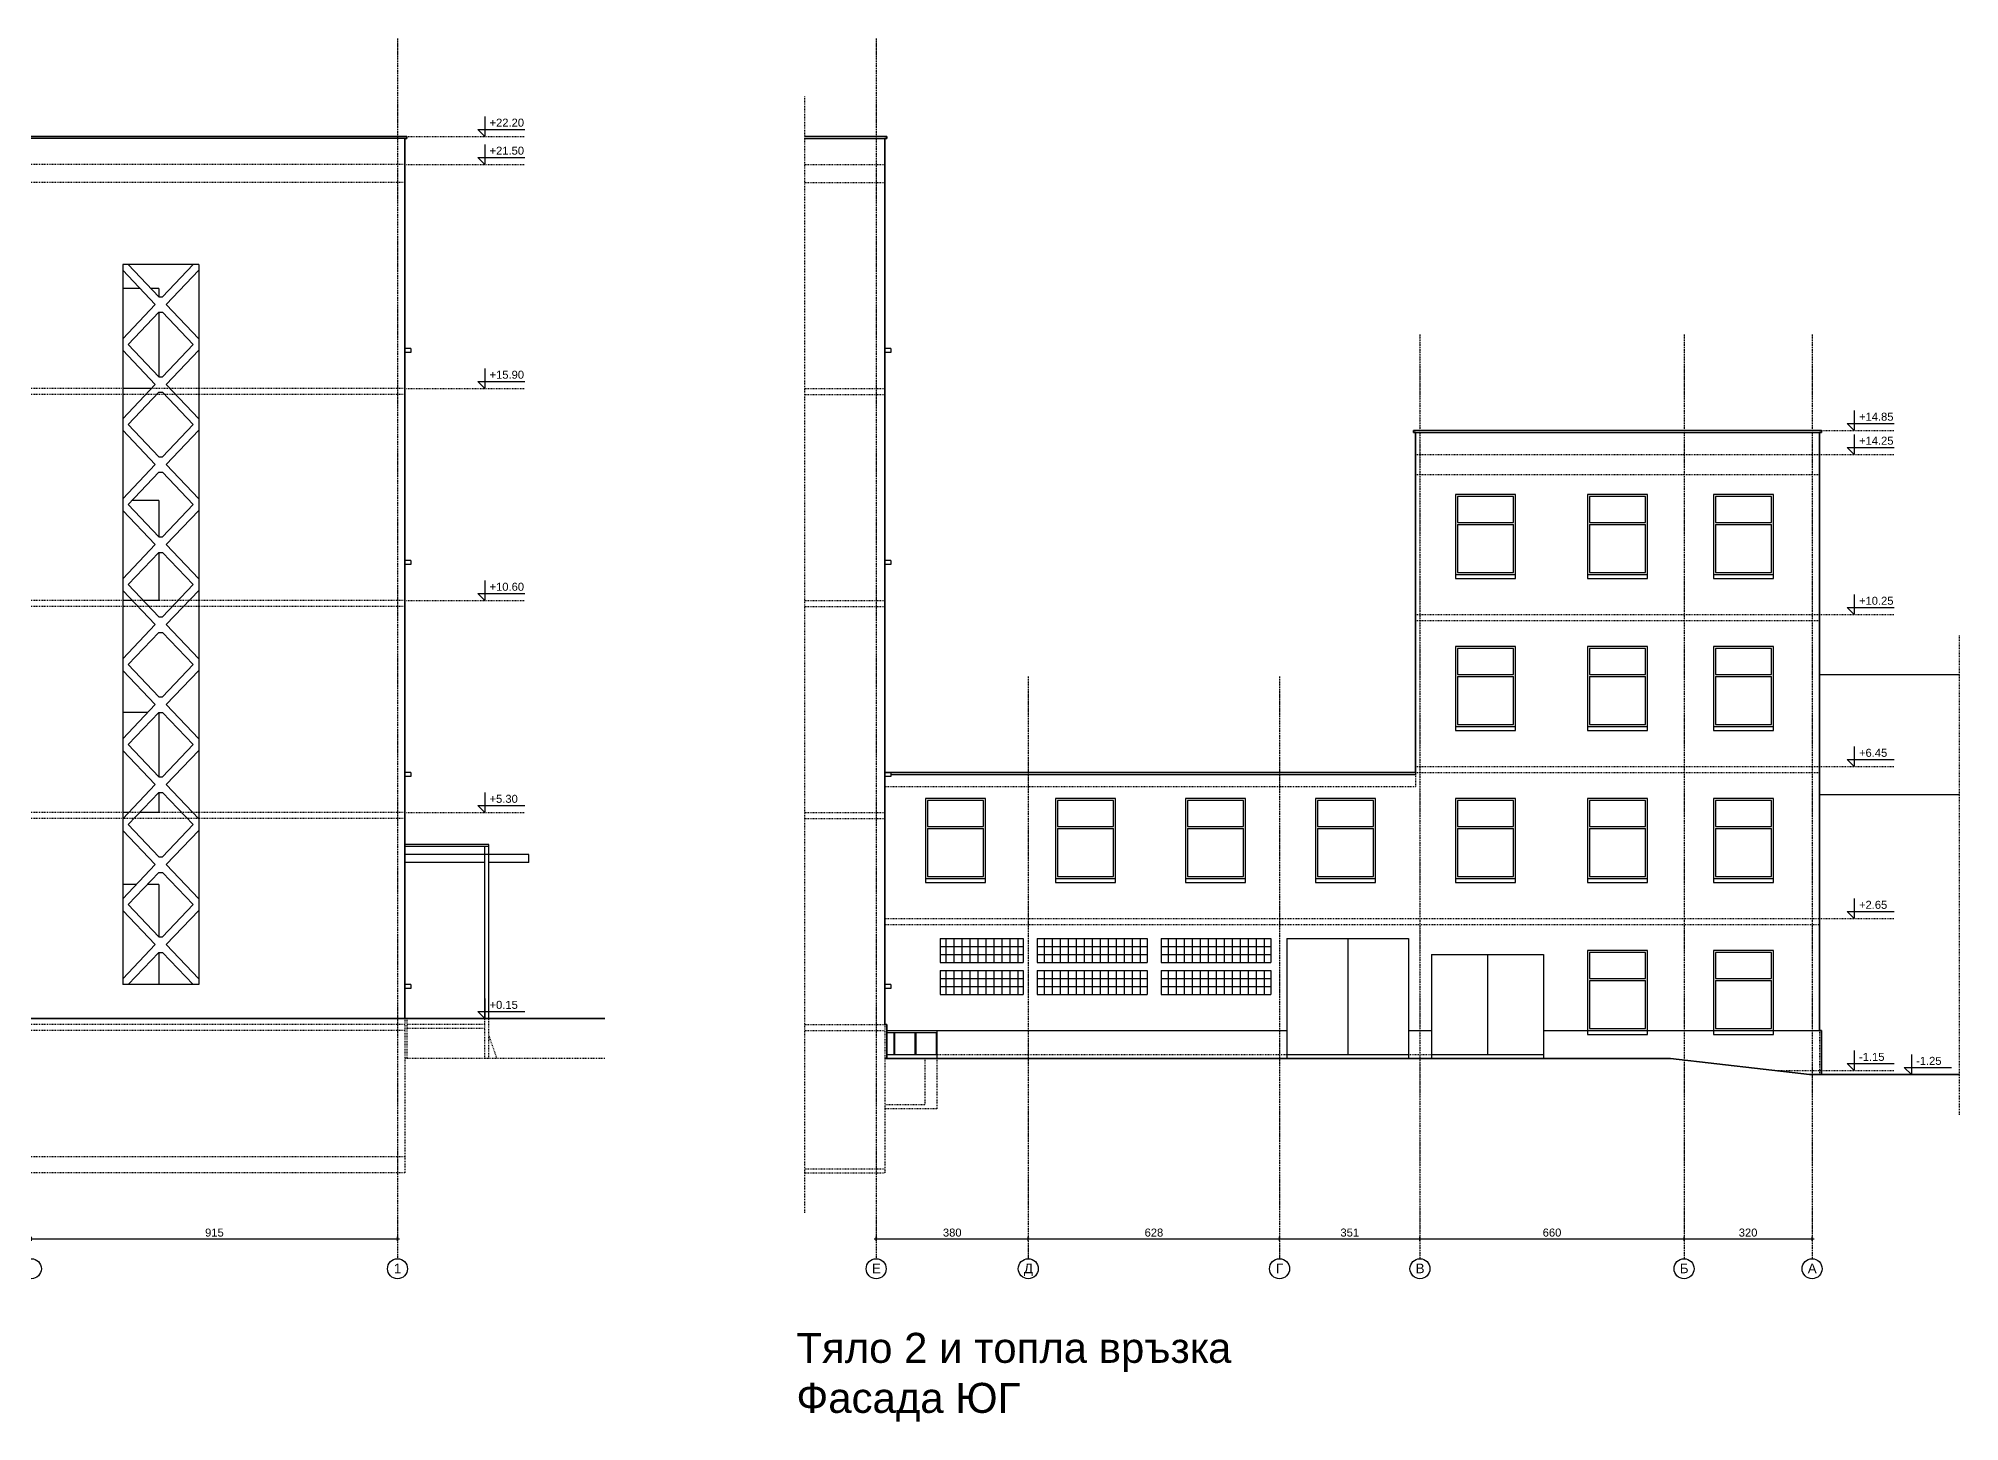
# Model space of a CAD drawing. Header units: inches. Extents: x -72385 to 39588, y -6525 to 66685.
# Drawn here: x 20788 to 25589, y 17634 to 21091 of the extents above; entities that cross this region are included whole.
import ezdxf

# ---------------------------------------------------------------- set-up
doc = ezdxf.new("R2010")
doc.units = ezdxf.units.IN
doc.header["$MEASUREMENT"] = 0
doc.linetypes.add('DashDot', pattern=[0.6, 0.4, -0.1, 0, -0.1])
doc.linetypes.add('Hidden', pattern=[0.4, 0.2, -0.2])
for name, color, linetype, lineweight in [('Надписи коти външни', 252, 'Continuous', 25), ('Надписи нива', 252, 'Continuous', 25), ('Надписи Оси', 252, 'Continuous', 25), ('Оси', 252, 'DashDot', 25), ('Фасади Разрези дебело', 7, 'Continuous', 35), ('Фасади Разрези пунктир', 253, 'Hidden', 25), ('Фасади Разрези средно', 252, 'Continuous', 30), ('Фасади Разрези тънко', 253, 'Continuous', 25)]:
    doc.layers.add(name, color=color, linetype=linetype, lineweight=lineweight)
doc.styles.add('Arial Regular', font='arial.ttf')
doc.styles.get("Standard").update_dxf_attribs({"font": 'arial.ttf'})
doc.dimstyles.new('Annotative', dxfattribs={"dimscale": 0, "dimtxt": 20, "dimasz": 5, "dimexe": 5, "dimexo": 5, "dimgap": 5, "dimtad": 1, "dimdec": 0, "dimzin": 0, "dimdsep": 46, "dimtxsty": 'Standard', "dimblk": 'ARCHTICK', "dimcen": 5, "dimdle": 5, "dimadec": 0, "dimazin": 0, "dimtfac": 1, "dimtdec": 0, "dimtofl": 0, "dimtmove": 0, "dimatfit": 3, "dimldrblk": 'ARCHTICK', "dimfxl": 5, "dimfxlon": 1, "dimtolj": 1, "dimtzin": 0, "dimarcsym": 1})

# ---------------------------------------------------------------- blocks, each defined once
blk = doc.blocks.new('_ArchTick')
at = {"color": 0, "linetype": 'ByBlock', "const_width": 0.15}
blk.add_lwpolyline([(-0.5, -0.5), (0.5, 0.5)], dxfattribs=at)
blk = doc.blocks.new('*D7003')
at = {"layer": 'Defpoints', "color": 0, "ltscale": 10, "transparency": 16777216}
for p in [(21685.1, 18090.9), (20770.1, 18040.9), (21685.1, 18040.9)]:
    blk.add_point(p, dxfattribs=at)
at = {"layer": 'Надписи коти външни', "color": 0, "lineweight": -2, "ltscale": 10, "transparency": 16777216}
for p, q in [((20765.1, 18090.9), (21690.1, 18090.9)), ((20770.1, 18085.9), (20770.1, 18095.9)), ((21685.1, 18085.9), (21685.1, 18095.9))]:
    blk.add_line(p, q, dxfattribs=at)
at = {"layer": 'Надписи коти външни', "color": 0, "lineweight": -2, "ltscale": 10, "transparency": 16777216, "xscale": 5, "yscale": 5, "zscale": 5, "rotation": 180}
blk.add_blockref('_ArchTick', (20770.1, 18090.9), dxfattribs=at)
at = {"layer": 'Надписи коти външни', "color": 0, "lineweight": -2, "ltscale": 10, "transparency": 16777216, "xscale": 5, "yscale": 5, "zscale": 5}
blk.add_blockref('_ArchTick', (21685.1, 18090.9), dxfattribs=at)
at = {"layer": 'Надписи коти външни', "color": 0, "ltscale": 10, "transparency": 16777216, "insert": (21227.6, 18106.1), "char_height": 20, "attachment_point": 5}
blk.add_mtext('\\A1;915', dxfattribs=at)
blk = doc.blocks.new('*D7064')
at = {"layer": 'Defpoints', "color": 0, "ltscale": 10, "transparency": 16777216}
for p in [(23261.7, 18090.9), (22881.6, 18040.9), (23261.7, 18040.9)]:
    blk.add_point(p, dxfattribs=at)
at = {"layer": 'Надписи коти външни', "color": 0, "lineweight": -2, "ltscale": 10, "transparency": 16777216}
for p, q in [((22876.6, 18090.9), (23266.7, 18090.9)), ((22881.6, 18085.9), (22881.6, 18095.9)), ((23261.7, 18085.9), (23261.7, 18095.9))]:
    blk.add_line(p, q, dxfattribs=at)
at = {"layer": 'Надписи коти външни', "color": 0, "lineweight": -2, "ltscale": 10, "transparency": 16777216, "xscale": 5, "yscale": 5, "zscale": 5, "rotation": 180}
blk.add_blockref('_ArchTick', (22881.6, 18090.9), dxfattribs=at)
at = {"layer": 'Надписи коти външни', "color": 0, "lineweight": -2, "ltscale": 10, "transparency": 16777216, "xscale": 5, "yscale": 5, "zscale": 5}
blk.add_blockref('_ArchTick', (23261.7, 18090.9), dxfattribs=at)
at = {"layer": 'Надписи коти външни', "color": 0, "ltscale": 10, "transparency": 16777216, "insert": (23071.7, 18106.1), "char_height": 20, "attachment_point": 5}
blk.add_mtext('\\A1;380', dxfattribs=at)
blk = doc.blocks.new('*D7063')
at = {"layer": 'Defpoints', "color": 0, "ltscale": 10, "transparency": 16777216}
for p in [(23889.7, 18090.9), (23261.7, 18040.9), (23889.7, 18040.9)]:
    blk.add_point(p, dxfattribs=at)
at = {"layer": 'Надписи коти външни', "color": 0, "lineweight": -2, "ltscale": 10, "transparency": 16777216}
for p, q in [((23256.7, 18090.9), (23894.7, 18090.9)), ((23261.7, 18085.9), (23261.7, 18095.9)), ((23889.7, 18085.9), (23889.7, 18095.9))]:
    blk.add_line(p, q, dxfattribs=at)
at = {"layer": 'Надписи коти външни', "color": 0, "lineweight": -2, "ltscale": 10, "transparency": 16777216, "xscale": 5, "yscale": 5, "zscale": 5, "rotation": 180}
blk.add_blockref('_ArchTick', (23261.7, 18090.9), dxfattribs=at)
at = {"layer": 'Надписи коти външни', "color": 0, "lineweight": -2, "ltscale": 10, "transparency": 16777216, "xscale": 5, "yscale": 5, "zscale": 5}
blk.add_blockref('_ArchTick', (23889.7, 18090.9), dxfattribs=at)
at = {"layer": 'Надписи коти външни', "color": 0, "ltscale": 10, "transparency": 16777216, "insert": (23575.7, 18106.1), "char_height": 20, "attachment_point": 5}
blk.add_mtext('\\A1;628', dxfattribs=at)
blk = doc.blocks.new('*D7062')
at = {"layer": 'Defpoints', "color": 0, "ltscale": 10, "transparency": 16777216}
for p in [(24240.7, 18090.9), (23889.7, 18040.9), (24240.7, 18040.9)]:
    blk.add_point(p, dxfattribs=at)
at = {"layer": 'Надписи коти външни', "color": 0, "lineweight": -2, "ltscale": 10, "transparency": 16777216}
for p, q in [((23884.7, 18090.9), (24245.7, 18090.9)), ((23889.7, 18085.9), (23889.7, 18095.9)), ((24240.7, 18085.9), (24240.7, 18095.9))]:
    blk.add_line(p, q, dxfattribs=at)
at = {"layer": 'Надписи коти външни', "color": 0, "lineweight": -2, "ltscale": 10, "transparency": 16777216, "xscale": 5, "yscale": 5, "zscale": 5, "rotation": 180}
blk.add_blockref('_ArchTick', (23889.7, 18090.9), dxfattribs=at)
at = {"layer": 'Надписи коти външни', "color": 0, "lineweight": -2, "ltscale": 10, "transparency": 16777216, "xscale": 5, "yscale": 5, "zscale": 5}
blk.add_blockref('_ArchTick', (24240.7, 18090.9), dxfattribs=at)
at = {"layer": 'Надписи коти външни', "color": 0, "ltscale": 10, "transparency": 16777216, "insert": (24065.2, 18106.1), "char_height": 20, "attachment_point": 5}
blk.add_mtext('\\A1;351', dxfattribs=at)
blk = doc.blocks.new('*D7060')
at = {"layer": 'Defpoints', "color": 0, "ltscale": 10, "transparency": 16777216}
for p in [(24900.7, 18090.9), (24240.7, 18040.9), (24900.7, 18040.9)]:
    blk.add_point(p, dxfattribs=at)
at = {"layer": 'Надписи коти външни', "color": 0, "lineweight": -2, "ltscale": 10, "transparency": 16777216}
for p, q in [((24235.7, 18090.9), (24905.7, 18090.9)), ((24240.7, 18085.9), (24240.7, 18095.9)), ((24900.7, 18085.9), (24900.7, 18095.9))]:
    blk.add_line(p, q, dxfattribs=at)
at = {"layer": 'Надписи коти външни', "color": 0, "lineweight": -2, "ltscale": 10, "transparency": 16777216, "xscale": 5, "yscale": 5, "zscale": 5, "rotation": 180}
blk.add_blockref('_ArchTick', (24240.7, 18090.9), dxfattribs=at)
at = {"layer": 'Надписи коти външни', "color": 0, "lineweight": -2, "ltscale": 10, "transparency": 16777216, "xscale": 5, "yscale": 5, "zscale": 5}
blk.add_blockref('_ArchTick', (24900.7, 18090.9), dxfattribs=at)
at = {"layer": 'Надписи коти външни', "color": 0, "ltscale": 10, "transparency": 16777216, "insert": (24570.7, 18106.1), "char_height": 20, "attachment_point": 5}
blk.add_mtext('\\A1;660', dxfattribs=at)
blk = doc.blocks.new('*D7061')
at = {"layer": 'Defpoints', "color": 0, "ltscale": 10, "transparency": 16777216}
for p in [(25220.7, 18090.9), (24900.7, 18040.9), (25220.7, 18040.9)]:
    blk.add_point(p, dxfattribs=at)
at = {"layer": 'Надписи коти външни', "color": 0, "lineweight": -2, "ltscale": 10, "transparency": 16777216}
for p, q in [((24895.7, 18090.9), (25225.7, 18090.9)), ((24900.7, 18085.9), (24900.7, 18095.9)), ((25220.7, 18085.9), (25220.7, 18095.9))]:
    blk.add_line(p, q, dxfattribs=at)
at = {"layer": 'Надписи коти външни', "color": 0, "lineweight": -2, "ltscale": 10, "transparency": 16777216, "xscale": 5, "yscale": 5, "zscale": 5, "rotation": 180}
blk.add_blockref('_ArchTick', (24900.7, 18090.9), dxfattribs=at)
at = {"layer": 'Надписи коти външни', "color": 0, "lineweight": -2, "ltscale": 10, "transparency": 16777216, "xscale": 5, "yscale": 5, "zscale": 5}
blk.add_blockref('_ArchTick', (25220.7, 18090.9), dxfattribs=at)
at = {"layer": 'Надписи коти външни', "color": 0, "ltscale": 10, "transparency": 16777216, "insert": (25060.7, 18106.1), "char_height": 20, "attachment_point": 5}
blk.add_mtext('\\A1;320', dxfattribs=at)

msp = doc.modelspace()

# ---------------------------------------------------------------- linework, layer by layer
at = {"layer": 'Надписи нива', "ltscale": 10}
for p, q in [((21903.5, 20895.9), (21903.5, 20845.9)), ((21885.8, 20863.6), (22003.5, 20863.6)), ((21903.5, 20845.9), (21885.8, 20863.6)), ((21885.8, 20793.6), (22003.5, 20793.6)), ((21903.5, 20775.9), (21885.8, 20793.6)), ((21903.5, 20825.9), (21903.5, 20775.9)), ((21903.5, 20265.9), (21903.5, 20215.9)), ((21885.8, 20233.6), (22003.5, 20233.6)), ((21903.5, 20215.9), (21885.8, 20233.6)), ((25308.6, 20128.6), (25426.2, 20128.6)), ((25326.2, 20110.9), (25308.6, 20128.6)), ((25326.2, 20160.9), (25326.2, 20110.9)), ((25326.2, 20100.9), (25326.2, 20050.9)), ((25308.6, 20068.6), (25426.2, 20068.6)), ((25326.2, 20050.9), (25308.6, 20068.6)), ((21903.5, 19735.9), (21903.5, 19685.9)), ((21885.8, 19703.6), (22003.5, 19703.6)), ((21903.5, 19685.9), (21885.8, 19703.6)), ((25326.2, 19700.9), (25326.2, 19650.9)), ((25308.6, 19668.6), (25426.2, 19668.6)), ((25326.2, 19650.9), (25308.6, 19668.6)), ((25326.2, 19320.9), (25326.2, 19270.9)), ((25308.6, 19288.6), (25426.2, 19288.6)), ((25326.2, 19270.9), (25308.6, 19288.6)), ((21885.8, 19173.6), (22003.5, 19173.6)), ((21903.5, 19155.9), (21885.8, 19173.6)), ((21903.5, 19205.9), (21903.5, 19155.9)), ((25326.2, 18940.9), (25326.2, 18890.9)), ((25308.6, 18908.6), (25426.2, 18908.6)), ((25326.2, 18890.9), (25308.6, 18908.6)), ((21903.5, 18690.9), (21903.5, 18640.9)), ((21885.8, 18658.6), (22003.5, 18658.6)), ((21903.5, 18640.9), (21885.8, 18658.6)), ((25326.2, 18560.9), (25326.2, 18510.9)), ((25468.9, 18550.9), (25468.9, 18500.9)), ((25308.6, 18528.6), (25426.2, 18528.6)), ((25326.2, 18510.9), (25308.6, 18528.6)), ((25451.2, 18518.6), (25568.9, 18518.6)), ((25468.9, 18500.9), (25451.2, 18518.6))]:
    msp.add_line(p, q, dxfattribs=at)
at = {"layer": 'Надписи нива', "linetype": 'Hidden', "ltscale": 10}
for p, q in [((21703.5, 20845.9), (22003.5, 20845.9)), ((21703.5, 20775.9), (22003.5, 20775.9)), ((21703.5, 20215.9), (22003.5, 20215.9)), ((25239.3, 20110.9), (25426.2, 20110.9)), ((25239.3, 20050.9), (25426.2, 20050.9)), ((21703.5, 19685.9), (22003.5, 19685.9)), ((25239.3, 19650.9), (25426.2, 19650.9)), ((25239.3, 19270.9), (25426.2, 19270.9)), ((21703.5, 19155.9), (22003.5, 19155.9)), ((25239.3, 18890.9), (25426.2, 18890.9)), ((25239.3, 18510.9), (25426.2, 18510.9))]:
    msp.add_line(p, q, dxfattribs=at)
at = {"layer": 'Надписи Оси', "ltscale": 50}
for centre in [(20770.1, 18015.9), (21685.1, 18015.9), (22881.6, 18015.9), (23261.7, 18015.9), (23889.7, 18015.9), (24240.7, 18015.9), (24900.7, 18015.9), (25220.7, 18015.9)]:
    msp.add_circle(centre, 25, dxfattribs=at)
at = {"layer": 'Оси', "ltscale": 10}
for p, q in [((21685.1, 21090.9), (21685.1, 18040.9)), ((22881.6, 21090.9), (22881.6, 18040.9)), ((24240.7, 20350.9), (24240.7, 18040.9)), ((24900.7, 20350.9), (24900.7, 18040.9)), ((25220.7, 20350.9), (25220.7, 18040.9)), ((23261.7, 19495.9), (23261.7, 18040.9)), ((23889.7, 19495.9), (23889.7, 18040.9))]:
    msp.add_line(p, q, dxfattribs=at)
at = {"layer": 'Фасади Разрези дебело', "ltscale": 10, "extrusion": (-7.84095e-16, 1, -2.22045e-16)}
for p, q in [((21708.5, 20845.9), (15958, 20845.9)), ((22203.5, 18640.9), (9107.5, 18640.9))]:
    msp.add_line(p, q, dxfattribs=at)
at = {"layer": 'Фасади Разрези дебело', "ltscale": 10}
for p, q in [((21703.5, 20840.9), (21703.5, 18640.9)), ((21708.5, 20840.9, 0), (21703.5, 20840.9)), ((21708.5, 20845.9), (21708.5, 20840.9, 0)), ((22903.5, 20840.9), (22903.5, 18625.9)), ((22903.5, 20840.9), (22908.5, 20840.9, 0)), ((22908.5, 20845.9), (22908.5, 20840.9, 0)), ((24224.6, 20110.9), (24224.6, 20105.9)), ((24229.6, 20105.9), (24224.6, 20105.9)), ((24229.6, 20105.9), (24229.6, 19255.9)), ((25239.3, 20105.9), (25239.3, 18610.9)), ((25239.3, 20105.9), (25244.3, 20105.9)), ((25244.3, 20110.9), (25244.3, 20105.9)), ((22908.5, 18625.9), (22903.5, 18625.9)), ((22908.5, 18625.9), (22908.5, 18540.9)), ((25239.3, 18610.9), (25244.3, 18610.9)), ((25244.3, 18610.9), (25244.3, 18500.9)), ((24866.4, 18540.9), (22903.5, 18540.9)), ((24866.4, 18540.9), (25214.6, 18500.9))]:
    msp.add_line(p, q, dxfattribs=at)
at = {"layer": 'Фасади Разрези дебело', "ltscale": 10, "extrusion": (1.2091e-15, 1, -2.22045e-16)}
for p, q in [((22703.5, 20845.9), (22908.5, 20845.9)), ((25214.6, 18500.9), (25589.3, 18500.9))]:
    msp.add_line(p, q, dxfattribs=at)
at = {"layer": 'Фасади Разрези дебело', "ltscale": 10, "extrusion": (-1.22465e-16, 1, -2.22045e-16)}
for p, q in [((24224.6, 20110.9), (25244.3, 20110.9)), ((22903.5, 19255.9), (24229.6, 19255.9))]:
    msp.add_line(p, q, dxfattribs=at)
at = {"layer": 'Фасади Разрези пунктир', "ltscale": 10}
for p, q in [((22703.5, 18155.9), (22703.5, 20945.9)), ((25589.3, 18400.9), (25589.3, 19600.9)), ((24229.6, 19250.9), (24229.6, 19220.9)), ((21703.5, 18640.9), (21703.5, 18255.9)), ((21708.5, 18640.9), (21708.5, 18540.9)), ((21903.5, 18540.9), (21903.5, 18640.9)), ((21913.5, 18540.9), (21913.5, 18640.9)), ((21913.5, 18597.6), (21933.5, 18540.9)), ((22903.5, 18625.9), (22903.5, 18255.9)), ((25239.3, 18610.9), (25239.3, 18500.9)), ((23003.5, 18540.9), (23003.5, 18425.9)), ((23033.5, 18540.9), (23033.5, 18415.9))]:
    msp.add_line(p, q, dxfattribs=at)
at = {"layer": 'Фасади Разрези пунктир', "ltscale": 10, "extrusion": (-7.84095e-16, 1, -2.22045e-16)}
for p, q in [((21703.5, 20775.9), (9607.5, 20775.9)), ((21703.5, 20730.9), (9607.5, 20730.9)), ((21703.5, 20215.9), (9607.5, 20215.9)), ((21703.5, 20200.9), (9607.5, 20200.9)), ((21703.5, 19685.9), (9607.5, 19685.9)), ((21703.5, 19670.9), (9607.5, 19670.9)), ((21703.5, 19155.9), (9607.5, 19155.9)), ((21703.5, 19140.9), (9607.5, 19140.9)), ((21703.5, 18625.9), (9607.5, 18625.9)), ((21703.5, 18610.9), (9607.5, 18610.9)), ((22203.5, 18540.9), (21703.5, 18540.9)), ((21703.5, 18295.9), (16588.9, 18295.9)), ((21703.5, 18255.9), (9607.5, 18255.9))]:
    msp.add_line(p, q, dxfattribs=at)
at = {"layer": 'Фасади Разрези пунктир', "ltscale": 10, "extrusion": (1.2091e-15, 1, -2.22045e-16)}
for p, q in [((22703.5, 20775.9), (22903.5, 20775.9)), ((22703.5, 20730.9), (22903.5, 20730.9)), ((22703.5, 20215.9), (22903.5, 20215.9)), ((22703.5, 20200.9), (22903.5, 20200.9)), ((22703.5, 19685.9), (22903.5, 19685.9)), ((22703.5, 19670.9), (22903.5, 19670.9)), ((22703.5, 19155.9), (22903.5, 19155.9)), ((22703.5, 19140.9), (22903.5, 19140.9)), ((22703.5, 18625.9), (22903.5, 18625.9)), ((22703.5, 18610.9), (22903.5, 18610.9)), ((22703.5, 18265.9), (22903.5, 18265.9)), ((22703.5, 18255.9), (22903.5, 18255.9))]:
    msp.add_line(p, q, dxfattribs=at)
at = {"layer": 'Фасади Разрези пунктир', "ltscale": 10, "extrusion": (-1.22465e-16, 1, -2.22045e-16)}
for p, q in [((24229.6, 20050.9), (25239.3, 20050.9)), ((24229.6, 20000.9), (25239.3, 20000.9)), ((24229.6, 19650.9), (25239.3, 19650.9)), ((24229.6, 19635.9), (25239.3, 19635.9)), ((24229.6, 19270.9), (25239.3, 19270.9)), ((24229.6, 19255.9), (25239.3, 19255.9)), ((22903.5, 19220.9), (24229.6, 19220.9)), ((22903.5, 18890.9), (25239.3, 18890.9)), ((22903.5, 18875.9), (25239.3, 18875.9)), ((23033.5, 18550.9), (23908.2, 18550.9)), ((24212.1, 18550.9), (24269.6, 18550.9)), ((25127.6, 18510.9), (25239.3, 18510.9))]:
    msp.add_line(p, q, dxfattribs=at)
at = {"layer": 'Фасади Разрези пунктир', "ltscale": 10, "extrusion": (-1.2091e-15, 1, -2.22045e-16)}
for p, q in [((21903.5, 18625.9), (21708.5, 18625.9)), ((21903.5, 18615.9), (21708.5, 18615.9)), ((23003.5, 18425.9), (22903.5, 18425.9)), ((23033.5, 18415.9), (22903.5, 18415.9))]:
    msp.add_line(p, q, dxfattribs=at)
at = {"layer": 'Фасади Разрези средно', "ltscale": 10}
for p, q in [((20998.5, 20525.9), (20998.5, 18725.9)), ((21079.7, 20425.9), (20998.5, 20511.4)), ((21088.7, 20445.4), (21012.2, 20525.9)), ((21098.2, 20445.4), (21174.7, 20525.9)), ((21107.3, 20425.9), (21188.5, 20511.4)), ((21188.5, 20525.9), (21188.5, 18725.9)), ((20998.5, 20340.4), (21079.7, 20425.9)), ((21088.7, 20445.4), (21098.2, 20445.4)), ((21188.5, 20340.4), (21107.3, 20425.9)), ((21012.2, 20325.9), (21088.7, 20406.4)), ((21088.7, 20406.4), (21098.2, 20406.4)), ((21174.7, 20325.9), (21098.2, 20406.4)), ((21079.7, 20225.9), (20998.5, 20311.4)), ((21088.7, 20245.4), (21012.2, 20325.9)), ((21098.2, 20245.4), (21174.7, 20325.9)), ((21107.3, 20225.9), (21188.5, 20311.4)), ((20998.5, 20140.4), (21079.7, 20225.9)), ((21088.7, 20245.4), (21098.2, 20245.4)), ((21188.5, 20140.4), (21107.3, 20225.9)), ((21012.2, 20125.9), (21088.7, 20206.4)), ((21088.7, 20206.4), (21098.2, 20206.4)), ((21174.7, 20125.9), (21098.2, 20206.4)), ((21088.7, 20045.4), (21012.2, 20125.9)), ((21098.2, 20045.4), (21174.7, 20125.9)), ((21079.7, 20025.9), (20998.5, 20111.4)), ((21107.3, 20025.9), (21188.5, 20111.4)), ((20998.5, 19940.4), (21079.7, 20025.9)), ((21088.7, 20045.4), (21098.2, 20045.4)), ((21188.5, 19940.4), (21107.3, 20025.9)), ((21012.2, 19925.9), (21088.7, 20006.4)), ((21088.7, 20006.4), (21098.2, 20006.4)), ((21174.7, 19925.9), (21098.2, 20006.4)), ((21079.7, 19825.9), (20998.5, 19911.4)), ((21088.7, 19845.4), (21012.2, 19925.9)), ((21098.2, 19845.4), (21174.7, 19925.9)), ((21107.3, 19825.9), (21188.5, 19911.4)), ((21088.7, 19845.4), (21098.2, 19845.4)), ((20998.5, 19740.4), (21079.7, 19825.9)), ((21012.2, 19725.9), (21088.7, 19806.4)), ((21088.7, 19806.4), (21098.2, 19806.4)), ((21174.7, 19725.9), (21098.2, 19806.4)), ((21188.5, 19740.4), (21107.3, 19825.9)), ((21079.7, 19625.9), (20998.5, 19711.4)), ((21088.7, 19645.4), (21012.2, 19725.9)), ((21098.2, 19645.4), (21174.7, 19725.9)), ((21107.3, 19625.9), (21188.5, 19711.4)), ((21088.7, 19645.4), (21098.2, 19645.4)), ((20998.5, 19540.4), (21079.7, 19625.9)), ((21012.2, 19525.9), (21088.7, 19606.4)), ((21088.7, 19606.4), (21098.2, 19606.4)), ((21174.7, 19525.9), (21098.2, 19606.4)), ((21188.5, 19540.4), (21107.3, 19625.9)), ((21079.7, 19425.9), (20998.5, 19511.4)), ((21088.7, 19445.4), (21012.2, 19525.9)), ((21098.2, 19445.4), (21174.7, 19525.9)), ((21107.3, 19425.9), (21188.5, 19511.4)), ((20998.5, 19340.4), (21079.7, 19425.9)), ((21012.2, 19325.9), (21088.7, 19406.4)), ((21088.7, 19445.4), (21098.2, 19445.4)), ((21088.7, 19406.4), (21098.2, 19406.4)), ((21174.7, 19325.9), (21098.2, 19406.4)), ((21188.5, 19340.4), (21107.3, 19425.9)), ((21079.7, 19225.9), (20998.5, 19311.4)), ((21088.7, 19245.4), (21012.2, 19325.9)), ((21098.2, 19245.4), (21174.7, 19325.9)), ((21107.3, 19225.9), (21188.5, 19311.4)), ((20998.5, 19140.4), (21079.7, 19225.9)), ((21012.2, 19125.9), (21088.7, 19206.4)), ((21088.7, 19245.4), (21098.2, 19245.4)), ((21088.7, 19206.4), (21098.2, 19206.4)), ((21174.7, 19125.9), (21098.2, 19206.4)), ((21188.5, 19140.4), (21107.3, 19225.9)), ((21079.7, 19025.9), (20998.5, 19111.4)), ((21088.7, 19045.4), (21012.2, 19125.9)), ((21098.2, 19045.4), (21174.7, 19125.9)), ((21107.3, 19025.9), (21188.5, 19111.4)), ((20998.5, 18940.4), (21079.7, 19025.9)), ((21088.7, 19045.4), (21098.2, 19045.4)), ((21188.5, 18940.4), (21107.3, 19025.9)), ((21012.2, 18925.9), (21088.7, 19006.4)), ((21088.7, 19006.4), (21098.2, 19006.4)), ((21174.7, 18925.9), (21098.2, 19006.4)), ((21088.7, 18845.4), (21012.2, 18925.9)), ((21098.2, 18845.4), (21174.7, 18925.9)), ((21079.7, 18825.9), (20998.5, 18911.4)), ((21107.3, 18825.9), (21188.5, 18911.4)), ((20998.5, 18740.4), (21079.7, 18825.9)), ((21088.7, 18845.4), (21098.2, 18845.4)), ((21188.5, 18740.4), (21107.3, 18825.9)), ((21012.2, 18725.9), (21088.7, 18806.4)), ((21088.7, 18806.4), (21098.2, 18806.4)), ((21174.7, 18725.9), (21098.2, 18806.4))]:
    msp.add_line(p, q, dxfattribs=at)
at = {"layer": 'Фасади Разрези средно', "ltscale": 10, "extrusion": (-7.84095e-16, 1, -2.22045e-16)}
for p, q in [((21188.5, 20525.9), (20998.5, 20525.9)), ((21188.5, 18725.9), (20998.5, 18725.9))]:
    msp.add_line(p, q, dxfattribs=at)
at = {"layer": 'Фасади Разрези средно', "ltscale": 10, "extrusion": (1.2091e-15, 1, -2.22045e-16)}
for p, q in [((25239.3, 19500.9), (25589.3, 19500.9)), ((25239.3, 19200.9), (25589.3, 19200.9))]:
    msp.add_line(p, q, dxfattribs=at)
at = {"layer": 'Фасади Разрези тънко', "ltscale": 10, "extrusion": (-7.84095e-16, 1, -2.22045e-16)}
for p, q in [((21703.5, 20840.9), (15958, 20840.9)), ((21041.7, 20465.9), (20998.5, 20465.9)), ((21088.5, 20465.9), (21069.2, 20465.9)), ((21088.5, 19935.9), (21021.7, 19935.9)), ((21060.7, 19405.9), (20998.5, 19405.9)), ((21088.5, 19405.9), (21088.3, 19405.9)), ((21032.2, 18975.9), (20998.5, 18975.9)), ((21088.5, 18975.9), (21059.7, 18975.9))]:
    msp.add_line(p, q, dxfattribs=at)
at = {"layer": 'Фасади Разрези тънко', "ltscale": 10, "extrusion": (1.2091e-15, 1, -2.22045e-16)}
for p, q in [((22703.5, 20840.9), (22903.5, 20840.9)), ((23041.4, 18840.9), (23248.7, 18840.9)), ((23283.7, 18840.9), (23558.6, 18840.9)), ((23593.6, 18840.9), (23868.2, 18840.9)), ((23908.2, 18840.9), (24212.1, 18840.9)), ((23041.4, 18820.9), (23248.7, 18820.9)), ((23041.4, 18800.9), (23248.7, 18800.9)), ((23041.4, 18780.9), (23248.7, 18780.9)), ((23283.7, 18780.9), (23558.6, 18780.9)), ((23284.1, 18820.9), (23558.6, 18820.9)), ((23284.1, 18800.9), (23558.6, 18800.9)), ((23593.6, 18820.9), (23868.2, 18820.9)), ((23593.6, 18800.9), (23868.2, 18800.9)), ((23593.6, 18780.9), (23868.2, 18780.9)), ((24269.6, 18800.9), (24549.8, 18800.9)), ((23041.4, 18760.9), (23248.7, 18760.9)), ((23041.4, 18740.9), (23248.7, 18740.9)), ((23283.7, 18760.9), (23558.6, 18760.9)), ((23284.1, 18740.9), (23558.6, 18740.9)), ((23593.6, 18760.9), (23868.2, 18760.9)), ((23593.6, 18740.9), (23868.2, 18740.9)), ((23041.4, 18720.9), (23248.7, 18720.9)), ((23041.4, 18700.9), (23248.7, 18700.9)), ((23283.7, 18700.9), (23558.6, 18700.9)), ((23284.1, 18720.9), (23558.6, 18720.9)), ((23593.6, 18720.9), (23868.2, 18720.9)), ((23593.6, 18700.9), (23868.2, 18700.9)), ((22908.5, 18610.9), (23033.5, 18610.9)), ((22908.5, 18605.9), (23033.5, 18605.9)), ((23033.5, 18610.9), (23908.2, 18610.9)), ((24212.1, 18610.9), (24269.6, 18610.9)), ((24549.8, 18610.9), (25239.3, 18610.9)), ((22908.5, 18550.9), (23033.5, 18550.9)), ((23908.2, 18550.9), (24212.1, 18550.9)), ((24269.6, 18550.9), (24549.8, 18550.9))]:
    msp.add_line(p, q, dxfattribs=at)
at = {"layer": 'Фасади Разрези тънко', "ltscale": 10}
for p, q in [((21088.5, 20465.9), (21088.5, 20445.7)), ((21088.5, 20406.1), (21088.5, 20245.7)), ((21718.5, 20315.9), (21718.5, 20305.9)), ((22918.5, 20315.9), (22918.5, 20305.9)), ((21070.2, 20215.9), (20998.5, 20215.9)), ((21088.5, 19935.9), (21088.5, 19845.7)), ((24479.1, 19950.9), (24329.1, 19950.9)), ((24329.1, 19950.9), (24329.1, 19750.9)), ((24474.1, 19945.9), (24334.1, 19945.9)), ((24334.1, 19945.9), (24334.1, 19880.9)), ((24474.1, 19880.9), (24474.1, 19945.9)), ((24479.1, 19750.9), (24479.1, 19950.9)), ((24809.1, 19950.9), (24659.1, 19950.9)), ((24659.1, 19950.9), (24659.1, 19750.9)), ((24804.1, 19945.9), (24664.1, 19945.9)), ((24664.1, 19945.9), (24664.1, 19880.9)), ((24804.1, 19880.9), (24804.1, 19945.9)), ((24809.1, 19750.9), (24809.1, 19950.9)), ((25124.1, 19950.9), (24974.1, 19950.9)), ((24974.1, 19950.9), (24974.1, 19750.9)), ((25119.1, 19945.9), (24979.1, 19945.9)), ((24979.1, 19945.9), (24979.1, 19880.9)), ((25119.1, 19880.9), (25119.1, 19945.9)), ((25124.1, 19750.9), (25124.1, 19950.9)), ((24334.1, 19880.9), (24474.1, 19880.9)), ((24664.1, 19880.9), (24804.1, 19880.9)), ((24979.1, 19880.9), (25119.1, 19880.9)), ((24334.1, 19875.9), (24334.1, 19755.9)), ((24334.1, 19875.9), (24474.1, 19875.9)), ((24474.1, 19755.9), (24474.1, 19875.9)), ((24664.1, 19875.9), (24664.1, 19755.9)), ((24664.1, 19875.9), (24804.1, 19875.9)), ((24804.1, 19755.9), (24804.1, 19875.9)), ((24979.1, 19875.9), (24979.1, 19755.9)), ((24979.1, 19875.9), (25119.1, 19875.9)), ((25119.1, 19755.9), (25119.1, 19875.9)), ((21088.5, 19806.1), (21088.5, 19685.9)), ((21718.5, 19785.9), (21718.5, 19775.9)), ((22918.5, 19785.9), (22918.5, 19775.9)), ((24329.1, 19750.9), (24329.1, 19740.9)), ((24329.1, 19750.9), (24479.1, 19750.9)), ((24329.1, 19740.9), (24479.1, 19740.9)), ((24334.1, 19755.9), (24474.1, 19755.9)), ((24479.1, 19740.9), (24479.1, 19750.9)), ((24659.1, 19750.9), (24659.1, 19740.9)), ((24659.1, 19750.9), (24809.1, 19750.9)), ((24659.1, 19740.9), (24809.1, 19740.9)), ((24664.1, 19755.9), (24804.1, 19755.9)), ((24809.1, 19740.9), (24809.1, 19750.9)), ((24974.1, 19750.9), (24974.1, 19740.9)), ((24974.1, 19750.9), (25124.1, 19750.9)), ((24974.1, 19740.9), (25124.1, 19740.9)), ((24979.1, 19755.9), (25119.1, 19755.9)), ((25124.1, 19740.9), (25124.1, 19750.9)), ((21022.7, 19685.9), (20998.5, 19685.9)), ((21088.5, 19685.9), (21050.2, 19685.9)), ((24479.1, 19570.9), (24329.1, 19570.9)), ((24329.1, 19570.9), (24329.1, 19370.9)), ((24474.1, 19565.9), (24334.1, 19565.9)), ((24334.1, 19565.9), (24334.1, 19500.9)), ((24474.1, 19500.9), (24474.1, 19565.9)), ((24479.1, 19370.9), (24479.1, 19570.9)), ((24809.1, 19570.9), (24659.1, 19570.9)), ((24659.1, 19570.9), (24659.1, 19370.9)), ((24804.1, 19565.9), (24664.1, 19565.9)), ((24664.1, 19565.9), (24664.1, 19500.9)), ((24804.1, 19500.9), (24804.1, 19565.9)), ((24809.1, 19370.9), (24809.1, 19570.9)), ((25124.1, 19570.9), (24974.1, 19570.9)), ((24974.1, 19570.9), (24974.1, 19370.9)), ((25119.1, 19565.9), (24979.1, 19565.9)), ((24979.1, 19565.9), (24979.1, 19500.9)), ((25119.1, 19500.9), (25119.1, 19565.9)), ((25124.1, 19370.9), (25124.1, 19570.9)), ((24334.1, 19500.9), (24474.1, 19500.9)), ((24334.1, 19495.9), (24334.1, 19375.9)), ((24334.1, 19495.9), (24474.1, 19495.9)), ((24474.1, 19375.9), (24474.1, 19495.9)), ((24664.1, 19500.9), (24804.1, 19500.9)), ((24664.1, 19495.9), (24664.1, 19375.9)), ((24664.1, 19495.9), (24804.1, 19495.9)), ((24804.1, 19375.9), (24804.1, 19495.9)), ((24979.1, 19500.9), (25119.1, 19500.9)), ((24979.1, 19495.9), (24979.1, 19375.9)), ((24979.1, 19495.9), (25119.1, 19495.9)), ((25119.1, 19375.9), (25119.1, 19495.9)), ((21088.5, 19405.9), (21088.5, 19245.7)), ((24329.1, 19370.9), (24329.1, 19360.9)), ((24329.1, 19370.9), (24479.1, 19370.9)), ((24329.1, 19360.9), (24479.1, 19360.9)), ((24334.1, 19375.9), (24474.1, 19375.9)), ((24479.1, 19360.9), (24479.1, 19370.9)), ((24659.1, 19370.9), (24659.1, 19360.9)), ((24659.1, 19370.9), (24809.1, 19370.9)), ((24659.1, 19360.9), (24809.1, 19360.9)), ((24664.1, 19375.9), (24804.1, 19375.9)), ((24809.1, 19360.9), (24809.1, 19370.9)), ((24974.1, 19370.9), (24974.1, 19360.9)), ((24974.1, 19370.9), (25124.1, 19370.9)), ((24974.1, 19360.9), (25124.1, 19360.9)), ((24979.1, 19375.9), (25119.1, 19375.9)), ((25124.1, 19360.9), (25124.1, 19370.9)), ((21718.5, 19255.9), (21718.5, 19245.9)), ((22918.5, 19255.9), (22918.5, 19245.9)), ((24229.6, 19255.9), (24229.6, 19250.9)), ((21088.5, 19206.1), (21088.5, 19155.9)), ((23154.9, 19190.9), (23004.9, 19190.9)), ((23004.9, 19190.9), (23004.9, 18990.9)), ((23149.9, 19185.9), (23009.9, 19185.9)), ((23009.9, 19185.9), (23009.9, 19120.9)), ((23149.9, 19120.9), (23149.9, 19185.9)), ((23154.9, 18990.9), (23154.9, 19190.9)), ((23479.9, 19190.9), (23329.9, 19190.9)), ((23329.9, 19190.9), (23329.9, 18990.9)), ((23474.9, 19185.9), (23334.9, 19185.9)), ((23334.9, 19185.9), (23334.9, 19120.9)), ((23474.9, 19120.9), (23474.9, 19185.9)), ((23479.9, 18990.9), (23479.9, 19190.9)), ((23804.9, 19190.9), (23654.9, 19190.9)), ((23654.9, 19190.9), (23654.9, 18990.9)), ((23799.9, 19185.9), (23659.9, 19185.9)), ((23659.9, 19185.9), (23659.9, 19120.9)), ((23799.9, 19120.9), (23799.9, 19185.9)), ((23804.9, 18990.9), (23804.9, 19190.9)), ((24129.8, 19190.9), (23979.8, 19190.9)), ((23979.8, 19190.9), (23979.8, 18990.9)), ((24124.8, 19185.9), (23984.8, 19185.9)), ((23984.8, 19185.9), (23984.8, 19120.9)), ((24124.8, 19120.9), (24124.8, 19185.9)), ((24129.8, 18990.9), (24129.8, 19190.9)), ((24479.1, 19190.9), (24329.1, 19190.9)), ((24329.1, 19190.9), (24329.1, 18990.9)), ((24474.1, 19185.9), (24334.1, 19185.9)), ((24334.1, 19185.9), (24334.1, 19120.9)), ((24474.1, 19120.9), (24474.1, 19185.9)), ((24479.1, 18990.9), (24479.1, 19190.9)), ((24809.1, 19190.9), (24659.1, 19190.9)), ((24659.1, 19190.9), (24659.1, 18990.9)), ((24804.1, 19185.9), (24664.1, 19185.9)), ((24664.1, 19185.9), (24664.1, 19120.9)), ((24804.1, 19120.9), (24804.1, 19185.9)), ((24809.1, 18990.9), (24809.1, 19190.9)), ((25124.1, 19190.9), (24974.1, 19190.9)), ((24974.1, 19190.9), (24974.1, 18990.9)), ((25119.1, 19185.9), (24979.1, 19185.9)), ((24979.1, 19185.9), (24979.1, 19120.9)), ((25119.1, 19120.9), (25119.1, 19185.9)), ((25124.1, 18990.9), (25124.1, 19190.9)), ((21013.2, 19155.9), (20998.5, 19155.9)), ((21088.5, 19155.9), (21040.7, 19155.9)), ((23009.9, 19120.9), (23149.9, 19120.9)), ((23009.9, 19115.9), (23009.9, 18995.9)), ((23009.9, 19115.9), (23149.9, 19115.9)), ((23149.9, 18995.9), (23149.9, 19115.9)), ((23334.9, 19120.9), (23474.9, 19120.9)), ((23334.9, 19115.9), (23334.9, 18995.9)), ((23334.9, 19115.9), (23474.9, 19115.9)), ((23474.9, 18995.9), (23474.9, 19115.9)), ((23659.9, 19120.9), (23799.9, 19120.9)), ((23659.9, 19115.9), (23659.9, 18995.9)), ((23659.9, 19115.9), (23799.9, 19115.9)), ((23799.9, 18995.9), (23799.9, 19115.9)), ((23984.8, 19120.9), (24124.8, 19120.9)), ((23984.8, 19115.9), (23984.8, 18995.9)), ((23984.8, 19115.9), (24124.8, 19115.9)), ((24124.8, 18995.9), (24124.8, 19115.9)), ((24334.1, 19120.9), (24474.1, 19120.9)), ((24334.1, 19115.9), (24334.1, 18995.9)), ((24334.1, 19115.9), (24474.1, 19115.9)), ((24474.1, 18995.9), (24474.1, 19115.9)), ((24664.1, 19120.9), (24804.1, 19120.9)), ((24664.1, 19115.9), (24664.1, 18995.9)), ((24664.1, 19115.9), (24804.1, 19115.9)), ((24804.1, 18995.9), (24804.1, 19115.9)), ((24979.1, 19120.9), (25119.1, 19120.9)), ((24979.1, 19115.9), (24979.1, 18995.9)), ((24979.1, 19115.9), (25119.1, 19115.9)), ((25119.1, 18995.9), (25119.1, 19115.9)), ((21913.5, 19075.9), (21703.5, 19075.9)), ((21913.5, 19070.9), (21703.5, 19070.9)), ((21903.5, 18640.9), (21903.5, 19070.9)), ((21913.5, 18640.9), (21913.5, 19075.9)), ((22013.5, 19050.9), (21703.5, 19050.9)), ((21903.5, 19030.9), (21703.5, 19030.9)), ((21913.5, 19050.9), (21903.5, 19050.9)), ((22013.5, 19030.9), (21913.5, 19030.9)), ((22013.5, 19030.9), (22013.5, 19050.9)), ((21088.5, 18975.9), (21088.5, 18845.7)), ((23004.9, 18990.9), (23004.9, 18980.9)), ((23004.9, 18990.9), (23154.9, 18990.9)), ((23004.9, 18980.9), (23154.9, 18980.9)), ((23009.9, 18995.9), (23149.9, 18995.9)), ((23154.9, 18980.9), (23154.9, 18990.9)), ((23329.9, 18990.9), (23329.9, 18980.9)), ((23329.9, 18990.9), (23479.9, 18990.9)), ((23329.9, 18980.9), (23479.9, 18980.9)), ((23334.9, 18995.9), (23474.9, 18995.9)), ((23479.9, 18980.9), (23479.9, 18990.9)), ((23654.9, 18990.9), (23654.9, 18980.9)), ((23654.9, 18990.9), (23804.9, 18990.9)), ((23654.9, 18980.9), (23804.9, 18980.9)), ((23659.9, 18995.9), (23799.9, 18995.9)), ((23804.9, 18980.9), (23804.9, 18990.9)), ((23979.8, 18990.9), (23979.8, 18980.9)), ((23979.8, 18990.9), (24129.8, 18990.9)), ((23979.8, 18980.9), (24129.8, 18980.9)), ((23984.8, 18995.9), (24124.8, 18995.9)), ((24129.8, 18980.9), (24129.8, 18990.9)), ((24329.1, 18990.9), (24329.1, 18980.9)), ((24329.1, 18990.9), (24479.1, 18990.9)), ((24329.1, 18980.9), (24479.1, 18980.9)), ((24334.1, 18995.9), (24474.1, 18995.9)), ((24479.1, 18980.9), (24479.1, 18990.9)), ((24659.1, 18990.9), (24659.1, 18980.9)), ((24659.1, 18990.9), (24809.1, 18990.9)), ((24659.1, 18980.9), (24809.1, 18980.9)), ((24664.1, 18995.9), (24804.1, 18995.9)), ((24809.1, 18980.9), (24809.1, 18990.9)), ((24974.1, 18990.9), (24974.1, 18980.9)), ((24974.1, 18990.9), (25124.1, 18990.9)), ((24974.1, 18980.9), (25124.1, 18980.9)), ((24979.1, 18995.9), (25119.1, 18995.9)), ((25124.1, 18980.9), (25124.1, 18990.9)), ((23041.4, 18840.9), (23041.4, 18780.9)), ((23055.7, 18840.9), (23055.7, 18780.9)), ((23075.7, 18840.9), (23075.7, 18780.9)), ((23095.7, 18840.9), (23095.7, 18780.9)), ((23115.7, 18840.9), (23115.7, 18780.9)), ((23135.7, 18840.9), (23135.7, 18780.9)), ((23155.7, 18840.9), (23155.7, 18780.9)), ((23175.7, 18840.9), (23175.7, 18780.9)), ((23195.7, 18840.9), (23195.7, 18780.9)), ((23215.7, 18840.9), (23215.7, 18780.9)), ((23235.7, 18840.9), (23235.7, 18780.9)), ((23248.7, 18840.9), (23248.7, 18780.9)), ((23283.7, 18840.9), (23283.7, 18780.9)), ((23301.6, 18840.9), (23301.6, 18780.9)), ((23321.6, 18840.9), (23321.6, 18780.9)), ((23341.6, 18840.9), (23341.6, 18780.9)), ((23361.6, 18840.9), (23361.6, 18780.9)), ((23381.6, 18840.9), (23381.6, 18780.9)), ((23401.6, 18840.9), (23401.6, 18780.9)), ((23421.6, 18840.9), (23421.6, 18780.9)), ((23441.6, 18840.9), (23441.6, 18780.9)), ((23461.6, 18840.9), (23461.6, 18780.9)), ((23481.6, 18840.9), (23481.6, 18780.9)), ((23501.6, 18840.9), (23501.6, 18780.9)), ((23521.6, 18840.9), (23521.6, 18780.9)), ((23541.6, 18840.9), (23541.6, 18780.9)), ((23558.6, 18840.9), (23558.6, 18780.9)), ((23593.6, 18840.9), (23593.6, 18780.9)), ((23611.2, 18840.9), (23611.2, 18780.9)), ((23631.2, 18840.9), (23631.2, 18780.9)), ((23651.2, 18840.9), (23651.2, 18780.9)), ((23671.2, 18840.9), (23671.2, 18780.9)), ((23691.2, 18840.9), (23691.2, 18780.9)), ((23711.2, 18840.9), (23711.2, 18780.9)), ((23731.2, 18840.9), (23731.2, 18780.9)), ((23751.2, 18840.9), (23751.2, 18780.9)), ((23771.2, 18840.9), (23771.2, 18780.9)), ((23791.2, 18840.9), (23791.2, 18780.9)), ((23811.2, 18840.9), (23811.2, 18780.9)), ((23831.2, 18840.9), (23831.2, 18780.9)), ((23851.2, 18840.9), (23851.2, 18780.9)), ((23868.2, 18840.9), (23868.2, 18780.9)), ((23908.2, 18840.9), (23908.2, 18540.9)), ((24060.1, 18840.9), (24060.1, 18550.9)), ((24212.1, 18840.9), (24212.1, 18540.9)), ((21088.5, 18806.1), (21088.5, 18725.9)), ((24269.6, 18800.9), (24269.6, 18540.9)), ((24409.7, 18800.9), (24409.7, 18550.9)), ((24549.8, 18800.9), (24549.8, 18540.9)), ((24809.1, 18810.9), (24659.1, 18810.9)), ((24659.1, 18810.9), (24659.1, 18610.9)), ((24804.1, 18805.9), (24664.1, 18805.9)), ((24664.1, 18805.9), (24664.1, 18740.9)), ((24804.1, 18740.9), (24804.1, 18805.9)), ((24809.1, 18610.9), (24809.1, 18810.9)), ((25124.1, 18810.9), (24974.1, 18810.9)), ((24974.1, 18810.9), (24974.1, 18610.9)), ((25119.1, 18805.9), (24979.1, 18805.9)), ((24979.1, 18805.9), (24979.1, 18740.9)), ((25119.1, 18740.9), (25119.1, 18805.9)), ((25124.1, 18610.9), (25124.1, 18810.9)), ((23041.4, 18760.9), (23041.4, 18700.9)), ((23055.7, 18760.9), (23055.7, 18700.9)), ((23075.7, 18760.9), (23075.7, 18700.9)), ((23095.7, 18760.9), (23095.7, 18700.9)), ((23115.7, 18760.9), (23115.7, 18700.9)), ((23135.7, 18760.9), (23135.7, 18700.9)), ((23155.7, 18760.9), (23155.7, 18700.9)), ((23175.7, 18760.9), (23175.7, 18700.9)), ((23195.7, 18760.9), (23195.7, 18700.9)), ((23215.7, 18760.9), (23215.7, 18700.9)), ((23235.7, 18760.9), (23235.7, 18700.9)), ((23248.7, 18760.9), (23248.7, 18700.9)), ((23283.7, 18760.9), (23283.7, 18700.9)), ((23301.6, 18760.9), (23301.6, 18700.9)), ((23321.6, 18760.9), (23321.6, 18700.9)), ((23341.6, 18760.9), (23341.6, 18700.9)), ((23361.6, 18760.9), (23361.6, 18700.9)), ((23381.6, 18760.9), (23381.6, 18700.9)), ((23401.6, 18760.9), (23401.6, 18700.9)), ((23421.6, 18760.9), (23421.6, 18700.9)), ((23441.6, 18760.9), (23441.6, 18700.9)), ((23461.6, 18760.9), (23461.6, 18700.9)), ((23481.6, 18760.9), (23481.6, 18700.9)), ((23501.6, 18760.9), (23501.6, 18700.9)), ((23521.6, 18760.9), (23521.6, 18700.9)), ((23541.6, 18760.9), (23541.6, 18700.9)), ((23558.6, 18760.9), (23558.6, 18700.9)), ((23593.6, 18760.9), (23593.6, 18700.9)), ((23611.2, 18760.9), (23611.2, 18700.9)), ((23631.2, 18760.9), (23631.2, 18700.9)), ((23651.2, 18760.9), (23651.2, 18700.9)), ((23671.2, 18760.9), (23671.2, 18700.9)), ((23691.2, 18760.9), (23691.2, 18700.9)), ((23711.2, 18760.9), (23711.2, 18700.9)), ((23731.2, 18760.9), (23731.2, 18700.9)), ((23751.2, 18760.9), (23751.2, 18700.9)), ((23771.2, 18760.9), (23771.2, 18700.9)), ((23791.2, 18760.9), (23791.2, 18700.9)), ((23811.2, 18760.9), (23811.2, 18700.9)), ((23831.2, 18760.9), (23831.2, 18700.9)), ((23851.2, 18760.9), (23851.2, 18700.9)), ((23868.2, 18760.9), (23868.2, 18700.9)), ((24664.1, 18740.9), (24804.1, 18740.9)), ((24664.1, 18735.9), (24664.1, 18615.9)), ((24664.1, 18735.9), (24804.1, 18735.9)), ((24804.1, 18615.9), (24804.1, 18735.9)), ((24979.1, 18740.9), (25119.1, 18740.9)), ((24979.1, 18735.9), (24979.1, 18615.9)), ((24979.1, 18735.9), (25119.1, 18735.9)), ((25119.1, 18615.9), (25119.1, 18735.9)), ((21718.5, 18725.9), (21718.5, 18715.9)), ((22918.5, 18725.9), (22918.5, 18715.9)), ((22925.5, 18605.9), (22925.5, 18550.9)), ((22927.5, 18605.9), (22927.5, 18550.9)), ((22978.5, 18605.9), (22978.5, 18550.9)), ((22980.5, 18605.9), (22980.5, 18550.9)), ((23031.5, 18605.9), (23031.5, 18550.9)), ((23033.5, 18610.9), (23033.5, 18550.9)), ((24659.1, 18610.9), (24659.1, 18600.9)), ((24659.1, 18610.9), (24809.1, 18610.9)), ((24659.1, 18600.9), (24809.1, 18600.9)), ((24664.1, 18615.9), (24804.1, 18615.9)), ((24809.1, 18600.9), (24809.1, 18610.9)), ((24974.1, 18610.9), (24974.1, 18600.9)), ((24974.1, 18610.9), (25124.1, 18610.9)), ((24974.1, 18600.9), (25124.1, 18600.9)), ((24979.1, 18615.9), (25119.1, 18615.9)), ((25124.1, 18600.9), (25124.1, 18610.9)), ((23033.5, 18550.9), (23033.5, 18540.9))]:
    msp.add_line(p, q, dxfattribs=at)
at = {"layer": 'Фасади Разрези тънко', "ltscale": 10, "extrusion": (-1.2091e-15, 1, -2.22045e-16)}
for p, q in [((21718.5, 20315.9), (21703.5, 20315.9)), ((21718.5, 20305.9), (21703.5, 20305.9)), ((21718.5, 19785.9), (21703.5, 19785.9)), ((21718.5, 19775.9), (21703.5, 19775.9)), ((21718.5, 19255.9), (21703.5, 19255.9)), ((21718.5, 19245.9), (21703.5, 19245.9)), ((21718.5, 18725.9), (21703.5, 18725.9)), ((21718.5, 18715.9), (21703.5, 18715.9))]:
    msp.add_line(p, q, dxfattribs=at)
at = {"layer": 'Фасади Разрези тънко', "ltscale": 10, "extrusion": (1.7544e-13, 1, -2.22045e-16)}
for p, q in [((22918.5, 20315.9), (22903.5, 20315.9)), ((22918.5, 20305.9), (22903.5, 20305.9)), ((22918.5, 19785.9), (22903.5, 19785.9)), ((22918.5, 19775.9), (22903.5, 19775.9)), ((22918.5, 19255.9), (22903.5, 19255.9)), ((22918.5, 19245.9), (22903.5, 19245.9)), ((22918.5, 18725.9), (22903.5, 18725.9)), ((22918.5, 18715.9), (22903.5, 18715.9))]:
    msp.add_line(p, q, dxfattribs=at)
at = {"layer": 'Фасади Разрези тънко', "ltscale": 10, "extrusion": (-1.22465e-16, 1, -2.22045e-16)}
for p, q in [((24229.6, 20105.9), (25239.3, 20105.9)), ((22918.5, 19250.9), (24229.6, 19250.9))]:
    msp.add_line(p, q, dxfattribs=at)

# ---------------------------------------------------------------- texts
at = {"ltscale": 10, "insert": (23290.3, 17855.6), "char_height": 75, "width": 1216.339, "attachment_point": 2, "style": 'Arial Regular'}
msp.add_mtext('\\pxql;Тяло 2 и топла връзка\\PФасада ЮГ', dxfattribs=at)
at = {"layer": 'Надписи нива', "ltscale": 10, "char_height": 20, "width": 180.489, "attachment_point": 1, "style": 'Arial Regular'}
for s, insert in [('+22.20', (21915.2, 20890.4)), ('+21.50', (21915.2, 20820.4)), ('+15.90', (21915.2, 20260.4)), ('+14.85', (25337.9, 20155.4)), ('+14.25', (25337.9, 20095.4)), ('+10.60', (21915.2, 19730.4)), ('+10.25', (25337.9, 19695.4)), ('+6.45', (25337.9, 19315.4)), ('+5.30', (21915.2, 19200.4)), ('+2.65', (25337.9, 18935.4)), ('+0.15', (21915.2, 18685.4)), ('-1.15', (25337.9, 18555.4)), ('-1.25', (25480.5, 18545.4))]:
    msp.add_mtext(s, dxfattribs=dict(at, insert=insert))
at = {"layer": 'Надписи Оси', "ltscale": 100, "char_height": 24, "width": 27.213, "attachment_point": 1, "style": 'Arial Regular'}
for s, insert in [('\\pxqc;1', (21671.8, 18028.6)), ('\\pxqc;Е', (22868.3, 18028.6)), ('\\pxqc;Д', (23248.4, 18028.6)), ('\\pxqc;Г', (23876.4, 18028.6)), ('\\pxqc;В', (24227.4, 18028.6)), ('\\pxqc;Б', (24887.4, 18028.6)), ('\\pxqc;А', (25207.4, 18028.6))]:
    msp.add_mtext(s, dxfattribs=dict(at, insert=insert))

# ---------------------------------------------------------------- dimensions: what is measured, and where the dimension line sits
at = {"layer": 'Надписи коти външни', "ltscale": 10}
dim = msp.add_linear_dim(base=(21685.1, 18090.9), p1=(20770.1, 18040.9), p2=(21685.1, 18040.9), dimstyle='Annotative', override={"dimscale": 0, "dimtix": 0, "dimtofl": 0, "dimtmove": 0, "dimatfit": 3}, dxfattribs=at)
dim.commit()
dim.dimension.update_dxf_attribs({"geometry": '*D7003', "text_midpoint": (21227.6, 18106.1)})
for p1, p2, picture, middle in [((22881.6, 18040.9), (23261.7, 18040.9), '*D7064', (23071.7, 18106.1)), ((23261.7, 18040.9), (23889.7, 18040.9), '*D7063', (23575.7, 18106.1)), ((23889.7, 18040.9), (24240.7, 18040.9), '*D7062', (24065.2, 18106.1)), ((24240.7, 18040.9), (24900.7, 18040.9), '*D7060', (24570.7, 18106.1)), ((24900.7, 18040.9), (25220.7, 18040.9), '*D7061', (25060.7, 18106.1))]:
    dim = msp.add_aligned_dim(p1=p1, p2=p2, distance=50, dimstyle='Annotative', override={"dimscale": 0, "dimtix": 0, "dimtofl": 0, "dimtmove": 0, "dimatfit": 3}, dxfattribs=at)
    dim.commit()
    dim.dimension.update_dxf_attribs({"geometry": picture, "text_midpoint": middle})

doc.saveas('drawing.dxf')
